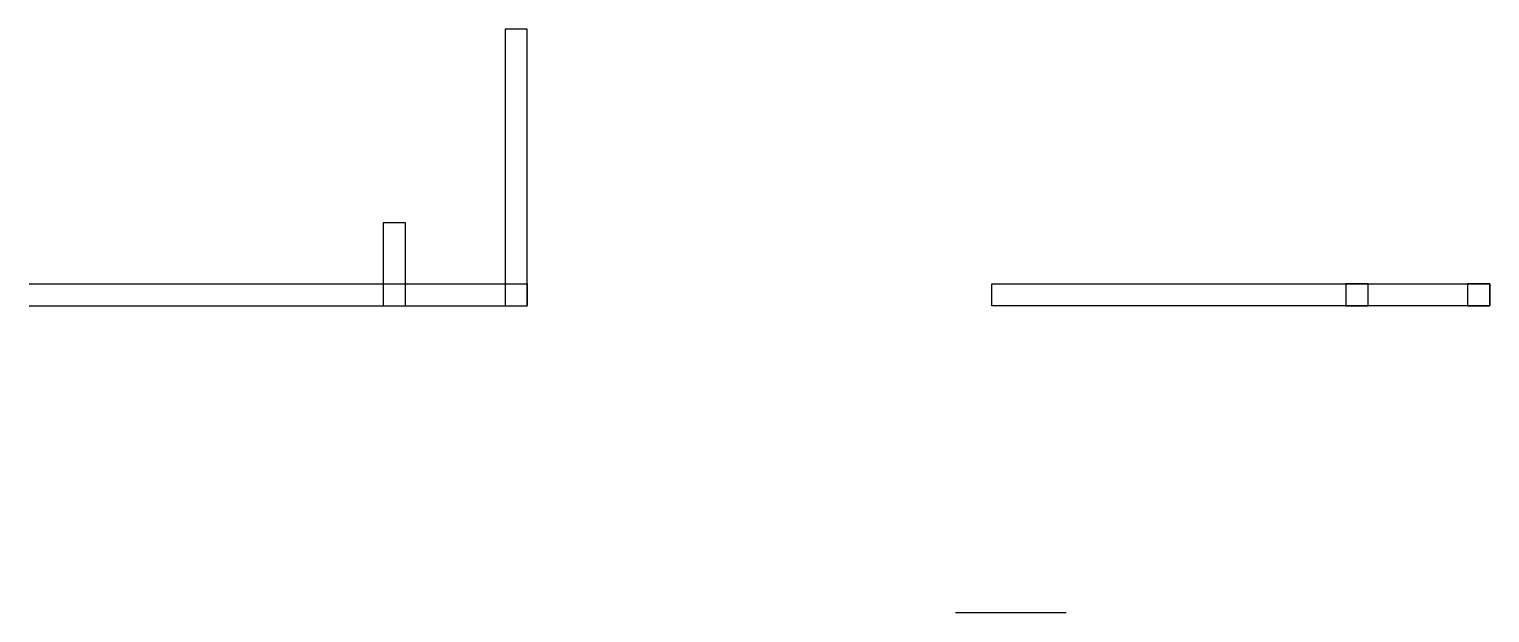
# Model space of a CAD drawing. Header units: inches. Extents: x 23 to 36.2, y 11.3 to 16.6.
import ezdxf

# ---------------------------------------------------------------- set-up
doc = ezdxf.new("R2010")
doc.units = ezdxf.units.IN
doc.header["$MEASUREMENT"] = 0
doc.layers.add('Prinderi_Interior', color=1, linetype='Continuous')

msp = doc.modelspace()

# ---------------------------------------------------------------- linework, layer by layer
at = {"layer": 'Prinderi_Interior'}
for p, q in [((27.512, 16.594), (27.312, 16.594)), ((27.312, 16.594), (27.312, 14.094)), ((27.512, 14.094), (27.512, 16.594)), ((26.412, 14.844), (26.212, 14.844)), ((26.212, 14.844), (26.212, 14.094)), ((26.412, 14.094), (26.412, 14.844)), ((23.012, 14.294), (27.512, 14.294)), ((27.512, 14.294), (27.512, 14.094)), ((23.012, 14.094), (27.512, 14.094)), ((32.385, 11.322), (31.385, 11.322))]:
    msp.add_line(p, q, dxfattribs=at)
for points in [[(31.713, 14.294), (36.213, 14.294), (36.213, 14.094), (31.713, 14.094)], [(35.113, 14.294), (34.913, 14.294), (34.913, 14.094), (35.113, 14.094)], [(36.213, 14.294), (36.013, 14.294), (36.013, 14.094), (36.213, 14.094)]]:
    msp.add_lwpolyline(points, close=True, dxfattribs=at)

doc.saveas('drawing.dxf')
